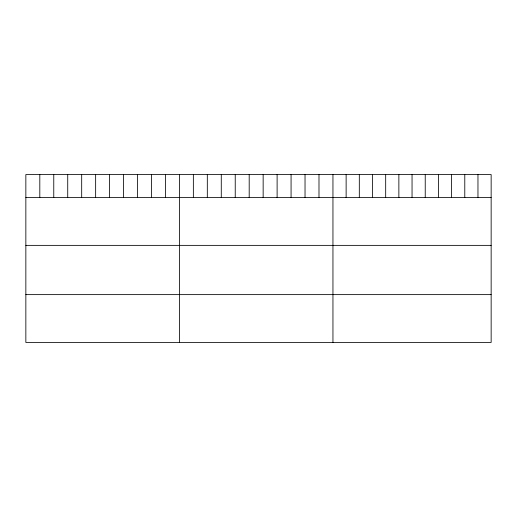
<?xml version="1.0" encoding="UTF-8"?>
<svg xmlns="http://www.w3.org/2000/svg" width="517" height="517" viewBox="0 0 517 517"><rect width="100%" height="100%" fill="white"/><g stroke="black" fill="none" stroke-linecap="round" stroke-linejoin="round"><path stroke-width="0.78" d="M491.15 197.559L491.15 342.435L25.85 342.435L25.85 174.565L491.15 174.565L491.15 197.559L25.85 197.559M25.85 245.368L491.15 245.368M25.85 294.625L491.15 294.625M477.966 174.565L477.966 197.559M464.783 174.565L464.783 197.559M451.599 174.565L451.599 197.559M438.416 174.565L438.416 197.559M425.233 174.565L425.233 197.559M412.049 174.565L412.049 197.559M398.865 174.565L398.865 197.559M385.682 174.565L385.682 197.559M372.498 174.565L372.498 197.559M359.315 174.565L359.315 197.559M346.132 174.565L346.132 197.559M332.948 174.565L332.948 342.435M318.989 174.565L318.989 197.559M305.03 174.565L305.03 197.559M291.071 174.565L291.071 197.559M277.112 174.565L277.112 197.559M263.153 174.565L263.153 197.559M249.194 174.565L249.194 197.559M235.235 174.565L235.235 197.559M221.276 174.565L221.276 197.559M207.317 174.565L207.317 197.559M193.358 174.565L193.358 197.559M179.399 174.565L179.399 342.435M165.44 174.565L165.44 197.559M151.481 174.565L151.481 197.559M137.522 174.565L137.522 197.559M123.563 174.565L123.563 197.559M109.604 174.565L109.604 197.559M95.645 174.565L95.645 197.559M81.686 174.565L81.686 197.559M67.727 174.565L67.727 197.559M53.768 174.565L53.768 197.559M39.809 174.565L39.809 197.559"/></g></svg>
